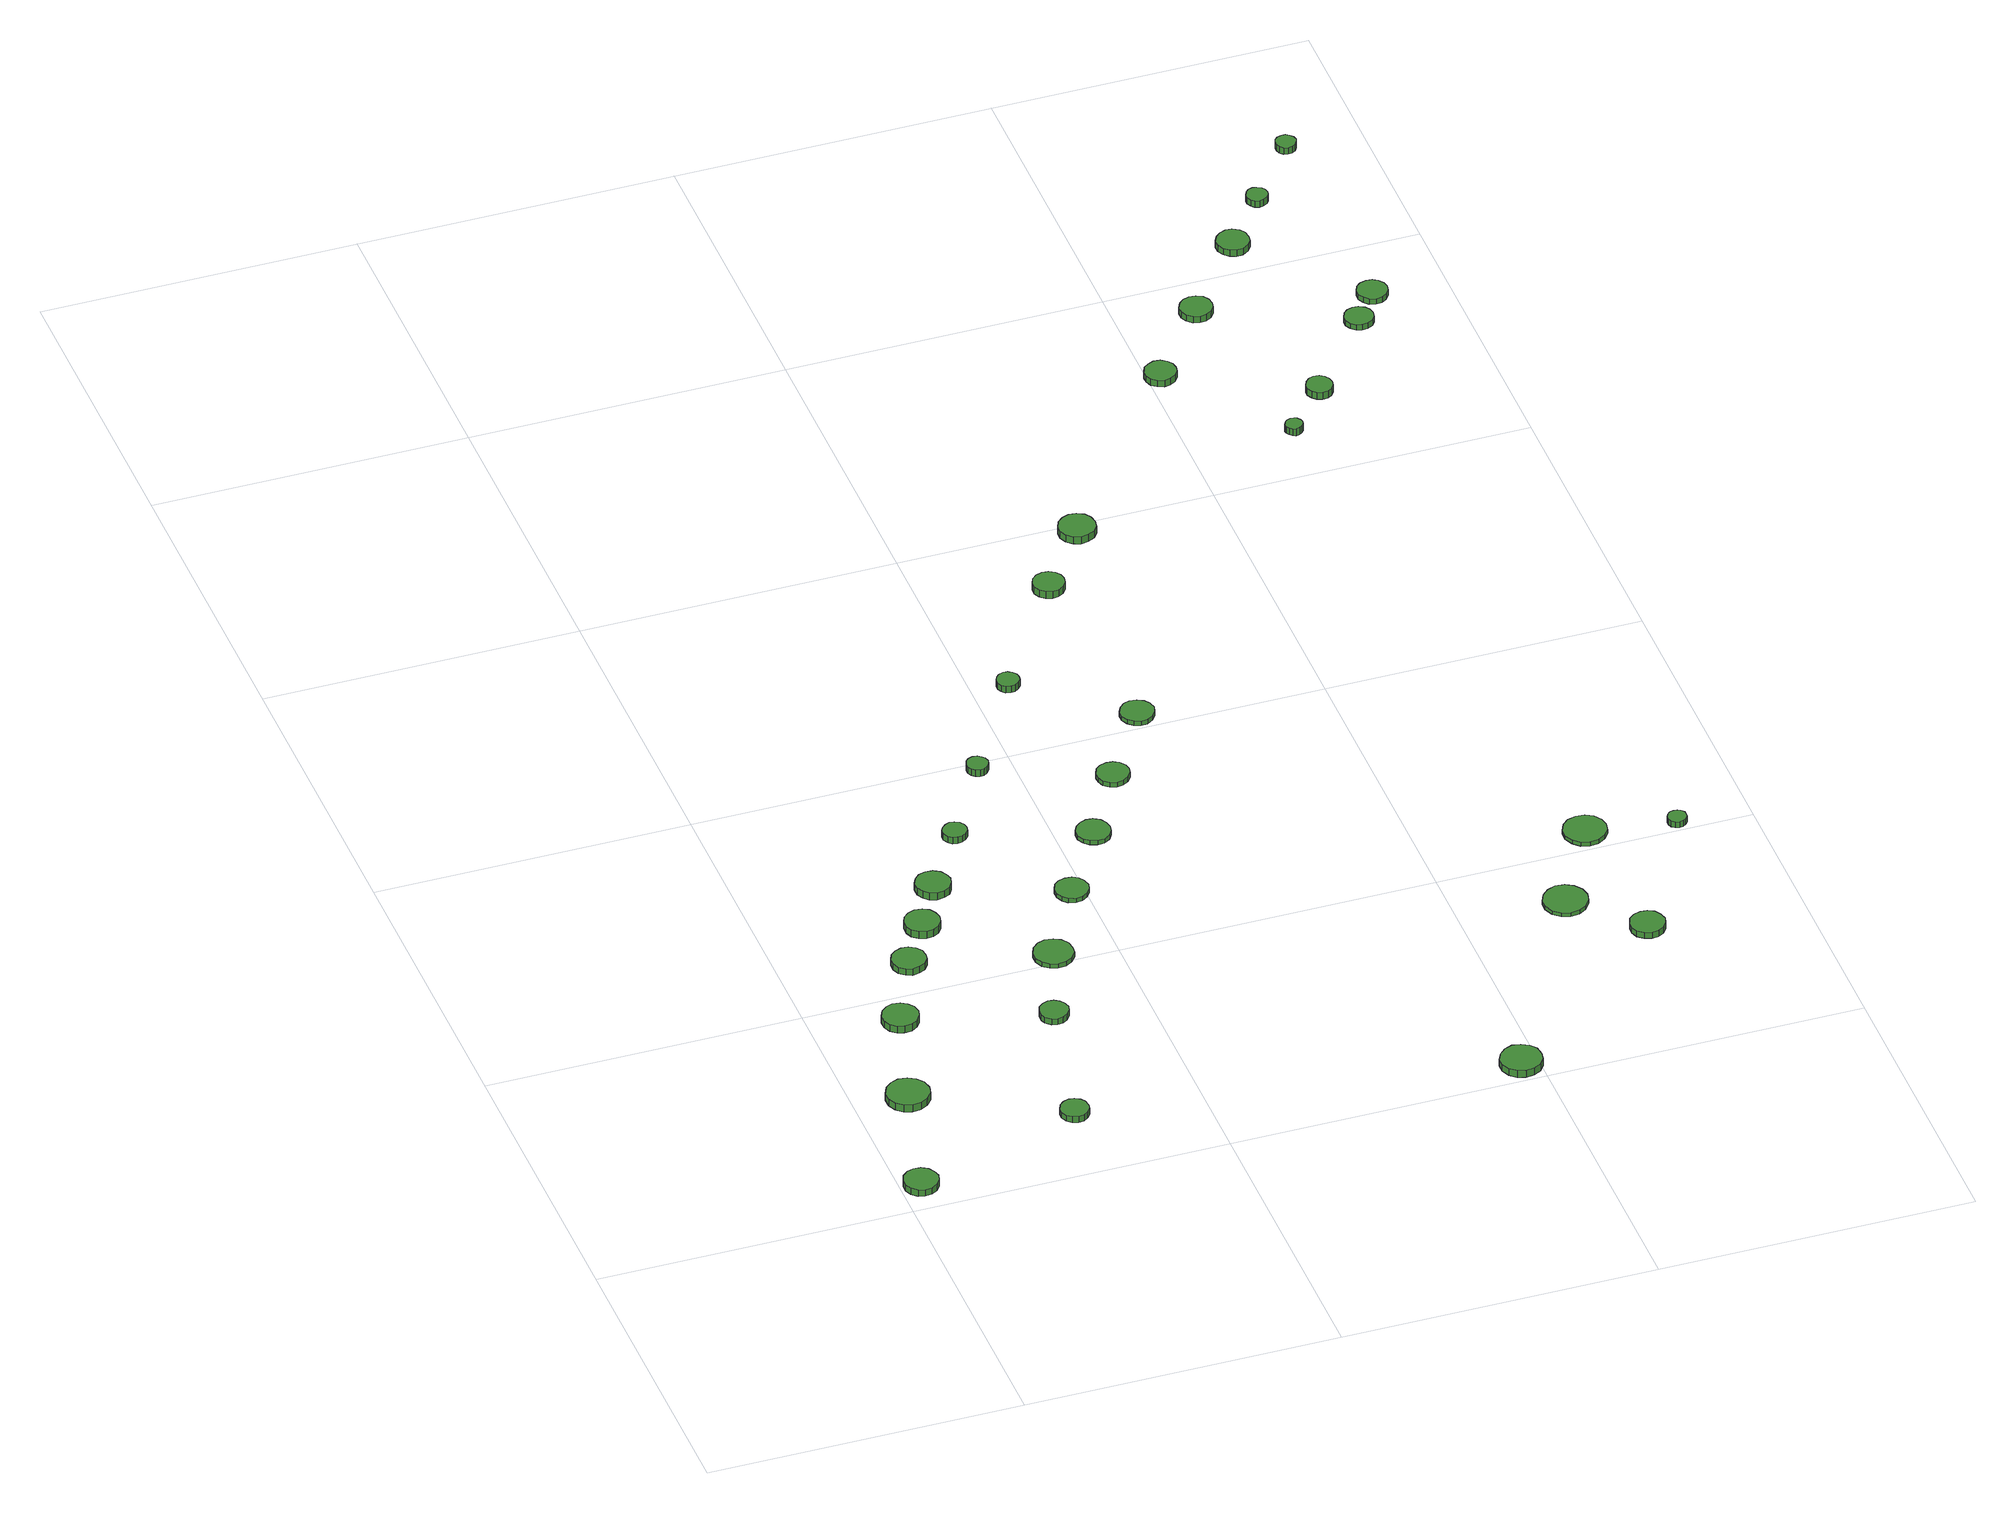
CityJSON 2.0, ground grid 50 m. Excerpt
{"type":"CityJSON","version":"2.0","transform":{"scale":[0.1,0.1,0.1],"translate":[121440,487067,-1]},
"CityObjects":{
"tree1":{"type":"SolitaryVegetationObject","attributes":{"function":"something"},"geometry":[{"type":"MultiSurface","lod":"1","boundaries":[[[0,1,2,3,4,5,6,7,8,9,10,11,12,13,14]],[[15,16,17,18,19,20,21,22,23,24,25,26,27,28,29]],[[0,29,28,1]],[[1,28,27,2]],[[2,27,26,3]],[[3,26,25,4]],[[4,25,24,5]],[[5,24,23,6]],[[6,23,22,7]],[[7,22,21,8]],[[8,21,20,9]],[[9,20,19,10]],[[10,19,18,11]],[[11,18,17,12]],[[12,17,16,13]],[[13,16,15,14]],[[14,15,29,0]]]}]},
"tree2":{"type":"SolitaryVegetationObject","attributes":{"function":"something"},"geometry":[{"type":"MultiSurface","lod":"1","boundaries":[[[30,31,32,33,34,35,36,37,38,39,40,41,42,43,44]],[[45,46,47,48,49,50,51,52,53,54,55,56,57,58,59]],[[30,59,58,31]],[[31,58,57,32]],[[32,57,56,33]],[[33,56,55,34]],[[34,55,54,35]],[[35,54,53,36]],[[36,53,52,37]],[[37,52,51,38]],[[38,51,50,39]],[[39,50,49,40]],[[40,49,48,41]],[[41,48,47,42]],[[42,47,46,43]],[[43,46,45,44]],[[44,45,59,30]]]}]},
"tree3":{"type":"SolitaryVegetationObject","attributes":{"function":"something"},"geometry":[{"type":"MultiSurface","lod":"1","boundaries":[[[60,61,62,63,64,65,66,67,68,69,70,71,72,73,74]],[[75,76,77,78,79,80,81,82,83,84,85,86,87,88,89]],[[60,89,88,61]],[[61,88,87,62]],[[62,87,86,63]],[[63,86,85,64]],[[64,85,84,65]],[[65,84,83,66]],[[66,83,82,67]],[[67,82,81,68]],[[68,81,80,69]],[[69,80,79,70]],[[70,79,78,71]],[[71,78,77,72]],[[72,77,76,73]],[[73,76,75,74]],[[74,75,89,60]]]}]},
"tree4":{"type":"SolitaryVegetationObject","attributes":{"function":"something"},"geometry":[{"type":"MultiSurface","lod":"1","boundaries":[[[90,91,92,93,94,95,96,97,98,99,100,101,102,103,104]],[[105,106,107,108,109,110,111,112,113,114,115,116,117,118,119]],[[90,119,118,91]],[[91,118,117,92]],[[92,117,116,93]],[[93,116,115,94]],[[94,115,114,95]],[[95,114,113,96]],[[96,113,112,97]],[[97,112,111,98]],[[98,111,110,99]],[[99,110,109,100]],[[100,109,108,101]],[[101,108,107,102]],[[102,107,106,103]],[[103,106,105,104]],[[104,105,119,90]]]}]},
"tree5":{"type":"SolitaryVegetationObject","attributes":{"function":"something"},"geometry":[{"type":"MultiSurface","lod":"1","boundaries":[[[120,121,122,123,124,125,126,127,128,129,130,131,132,133,134]],[[135,136,137,138,139,140,141,142,143,144,145,146,147,148,149]],[[120,149,148,121]],[[121,148,147,122]],[[122,147,146,123]],[[123,146,145,124]],[[124,145,144,125]],[[125,144,143,126]],[[126,143,142,127]],[[127,142,141,128]],[[128,141,140,129]],[[129,140,139,130]],[[130,139,138,131]],[[131,138,137,132]],[[132,137,136,133]],[[133,136,135,134]],[[134,135,149,120]]]}]},
"tree6":{"type":"SolitaryVegetationObject","attributes":{"function":"something"},"geometry":[{"type":"MultiSurface","lod":"1","boundaries":[[[150,151,152,153,154,155,156,157,158,159,160,161,162,163,164]],[[165,166,167,168,169,170,171,172,173,174,175,176,177,178,179]],[[150,179,178,151]],[[151,178,177,152]],[[152,177,176,153]],[[153,176,175,154]],[[154,175,174,155]],[[155,174,173,156]],[[156,173,172,157]],[[157,172,171,158]],[[158,171,170,159]],[[159,170,169,160]],[[160,169,168,161]],[[161,168,167,162]],[[162,167,166,163]],[[163,166,165,164]],[[164,165,179,150]]]}]},
"tree7":{"type":"SolitaryVegetationObject","attributes":{"function":"something"},"geometry":[{"type":"MultiSurface","lod":"1","boundaries":[[[180,181,182,183,184,185,186,187,188,189,190,191,192,193,194]],[[195,196,197,198,199,200,201,202,203,204,205,206,207,208,209]],[[180,209,208,181]],[[181,208,207,182]],[[182,207,206,183]],[[183,206,205,184]],[[184,205,204,185]],[[185,204,203,186]],[[186,203,202,187]],[[187,202,201,188]],[[188,201,200,189]],[[189,200,199,190]],[[190,199,198,191]],[[191,198,197,192]],[[192,197,196,193]],[[193,196,195,194]],[[194,195,209,180]]]}]},
"tree8":{"type":"SolitaryVegetationObject","attributes":{"function":"something"},"geometry":[{"type":"MultiSurface","lod":"1","boundaries":[[[210,211,212,213,214,215,216,217,218,219,220,221,222,223,224]],[[225,226,227,228,229,230,231,232,233,234,235,236,237,238,239]],[[210,239,238,211]],[[211,238,237,212]],[[212,237,236,213]],[[213,236,235,214]],[[214,235,234,215]],[[215,234,233,216]],[[216,233,232,217]],[[217,232,231,218]],[[218,231,230,219]],[[219,230,229,220]],[[220,229,228,221]],[[221,228,227,222]],[[222,227,226,223]],[[223,226,225,224]],[[224,225,239,210]]]}]},
"tree9":{"type":"SolitaryVegetationObject","attributes":{"function":"something"},"geometry":[{"type":"MultiSurface","lod":"1","boundaries":[[[240,241,242,243,244,245,246,247,248,249,250,251,252,253,254]],[[255,256,257,258,259,260,261,262,263,264,265,266,267,268,269]],[[240,269,268,241]],[[241,268,267,242]],[[242,267,266,243]],[[243,266,265,244]],[[244,265,264,245]],[[245,264,263,246]],[[246,263,262,247]],[[247,262,261,248]],[[248,261,260,249]],[[249,260,259,250]],[[250,259,258,251]],[[251,258,257,252]],[[252,257,256,253]],[[253,256,255,254]],[[254,255,269,240]]]}]},
"tree10":{"type":"SolitaryVegetationObject","attributes":{"function":"something"},"geometry":[{"type":"MultiSurface","lod":"1","boundaries":[[[270,271,272,273,274,275,276,277,278,279,280,281,282,283,284]],[[285,286,287,288,289,290,291,292,293,294,295,296,297,298,299]],[[270,299,298,271]],[[271,298,297,272]],[[272,297,296,273]],[[273,296,295,274]],[[274,295,294,275]],[[275,294,293,276]],[[276,293,292,277]],[[277,292,291,278]],[[278,291,290,279]],[[279,290,289,280]],[[280,289,288,281]],[[281,288,287,282]],[[282,287,286,283]],[[283,286,285,284]],[[284,285,299,270]]]}]},
"tree11":{"type":"SolitaryVegetationObject","attributes":{"function":"something"},"geometry":[{"type":"MultiSurface","lod":"1","boundaries":[[[300,301,302,303,304,305,306,307,308,309,310,311,312,313,314]],[[315,316,317,318,319,320,321,322,323,324,325,326,327,328,329]],[[300,329,328,301]],[[301,328,327,302]],[[302,327,326,303]],[[303,326,325,304]],[[304,325,324,305]],[[305,324,323,306]],[[306,323,322,307]],[[307,322,321,308]],[[308,321,320,309]],[[309,320,319,310]],[[310,319,318,311]],[[311,318,317,312]],[[312,317,316,313]],[[313,316,315,314]],[[314,315,329,300]]]}]},
"tree12":{"type":"SolitaryVegetationObject","attributes":{"function":"something"},"geometry":[{"type":"MultiSurface","lod":"1","boundaries":[[[330,331,332,333,334,335,336,337,338,339,340,341,342,343,344]],[[345,346,347,348,349,350,351,352,353,354,355,356,357,358,359]],[[330,359,358,331]],[[331,358,357,332]],[[332,357,356,333]],[[333,356,355,334]],[[334,355,354,335]],[[335,354,353,336]],[[336,353,352,337]],[[337,352,351,338]],[[338,351,350,339]],[[339,350,349,340]],[[340,349,348,341]],[[341,348,347,342]],[[342,347,346,343]],[[343,346,345,344]],[[344,345,359,330]]]}]},
"tree13":{"type":"SolitaryVegetationObject","attributes":{"function":"something"},"geometry":[{"type":"MultiSurface","lod":"1","boundaries":[[[360,361,362,363,364,365,366,367,368,369,370,371,372,373,374]],[[375,376,377,378,379,380,381,382,383,384,385,386,387,388,389]],[[360,389,388,361]],[[361,388,387,362]],[[362,387,386,363]],[[363,386,385,364]],[[364,385,384,365]],[[365,384,383,366]],[[366,383,382,367]],[[367,382,381,368]],[[368,381,380,369]],[[369,380,379,370]],[[370,379,378,371]],[[371,378,377,372]],[[372,377,376,373]],[[373,376,375,374]],[[374,375,389,360]]]}]},
"tree14":{"type":"SolitaryVegetationObject","attributes":{"function":"something"},"geometry":[{"type":"MultiSurface","lod":"1","boundaries":[[[390,391,392,393,394,395,396,397,398,399,400,401,402,403,404]],[[405,406,407,408,409,410,411,412,413,414,415,416,417,418,419]],[[390,419,418,391]],[[391,418,417,392]],[[392,417,416,393]],[[393,416,415,394]],[[394,415,414,395]],[[395,414,413,396]],[[396,413,412,397]],[[397,412,411,398]],[[398,411,410,399]],[[399,410,409,400]],[[400,409,408,401]],[[401,408,407,402]],[[402,407,406,403]],[[403,406,405,404]],[[404,405,419,390]]]}]},
"tree15":{"type":"SolitaryVegetationObject","attributes":{"function":"something"},"geometry":[{"type":"MultiSurface","lod":"1","boundaries":[[[420,421,422,423,424,425,426,427,428,429,430,431,432,433,434]],[[435,436,437,438,439,440,441,442,443,444,445,446,447,448,449]],[[420,449,448,421]],[[421,448,447,422]],[[422,447,446,423]],[[423,446,445,424]],[[424,445,444,425]],[[425,444,443,426]],[[426,443,442,427]],[[427,442,441,428]],[[428,441,440,429]],[[429,440,439,430]],[[430,439,438,431]],[[431,438,437,432]],[[432,437,436,433]],[[433,436,435,434]],[[434,435,449,420]]]}]},
"tree16":{"type":"SolitaryVegetationObject","attributes":{"function":"something"},"geometry":[{"type":"MultiSurface","lod":"1","boundaries":[[[450,451,452,453,454,455,456,457,458,459,460,461,462,463,464]],[[465,466,467,468,469,470,471,472,473,474,475,476,477,478,479]],[[450,479,478,451]],[[451,478,477,452]],[[452,477,476,453]],[[453,476,475,454]],[[454,475,474,455]],[[455,474,473,456]],[[456,473,472,457]],[[457,472,471,458]],[[458,471,470,459]],[[459,470,469,460]],[[460,469,468,461]],[[461,468,467,462]],[[462,467,466,463]],[[463,466,465,464]],[[464,465,479,450]]]}]},
"tree17":{"type":"SolitaryVegetationObject","attributes":{"function":"something"},"geometry":[{"type":"MultiSurface","lod":"1","boundaries":[[[480,481,482,483,484,485,486,487,488,489,490,491,492,493,494]],[[495,496,497,498,499,500,501,502,503,504,505,506,507,508,509]],[[480,509,508,481]],[[481,508,507,482]],[[482,507,506,483]],[[483,506,505,484]],[[484,505,504,485]],[[485,504,503,486]],[[486,503,502,487]],[[487,502,501,488]],[[488,501,500,489]],[[489,500,499,490]],[[490,499,498,491]],[[491,498,497,492]],[[492,497,496,493]],[[493,496,495,494]],[[494,495,509,480]]]}]},
"tree18":{"type":"SolitaryVegetationObject","attributes":{"function":"something"},"geometry":[{"type":"MultiSurface","lod":"1","boundaries":[[[510,511,512,513,514,515,516,517,518,519,520,521,522,523,524]],[[525,526,527,528,529,530,531,532,533,534,535,536,537,538,539]],[[510,539,538,511]],[[511,538,537,512]],[[512,537,536,513]],[[513,536,535,514]],[[514,535,534,515]],[[515,534,533,516]],[[516,533,532,517]],[[517,532,531,518]],[[518,531,530,519]],[[519,530,529,520]],[[520,529,528,521]],[[521,528,527,522]],[[522,527,526,523]],[[523,526,525,524]],[[524,525,539,510]]]}]},
"tree19":{"type":"SolitaryVegetationObject","attributes":{"function":"something"},"geometry":[{"type":"MultiSurface","lod":"1","boundaries":[[[540,541,542,543,544,545,546,547,548,549,550,551,552,553,554]],[[555,556,557,558,559,560,561,562,563,564,565,566,567,568,569]],[[540,569,568,541]],[[541,568,567,542]],[[542,567,566,543]],[[543,566,565,544]],[[544,565,564,545]],[[545,564,563,546]],[[546,563,562,547]],[[547,562,561,548]],[[548,561,560,549]],[[549,560,559,550]],[[550,559,558,551]],[[551,558,557,552]],[[552,557,556,553]],[[553,556,555,554]],[[554,555,569,540]]]}]},
"tree20":{"type":"SolitaryVegetationObject","attributes":{"function":"something"},"geometry":[{"type":"MultiSurface","lod":"1","boundaries":[[[570,571,572,573,574,575,576,577,578,579,580,581,582,583,584]],[[585,586,587,588,589,590,591,592,593,594,595,596,597,598,599]],[[570,599,598,571]],[[571,598,597,572]],[[572,597,596,573]],[[573,596,595,574]],[[574,595,594,575]],[[575,594,593,576]],[[576,593,592,577]],[[577,592,591,578]],[[578,591,590,579]],[[579,590,589,580]],[[580,589,588,581]],[[581,588,587,582]],[[582,587,586,583]],[[583,586,585,584]],[[584,585,599,570]]]}]},
"tree21":{"type":"SolitaryVegetationObject","attributes":{"function":"something"},"geometry":[{"type":"MultiSurface","lod":"1","boundaries":[[[600,601,602,603,604,605,606,607,608,609,610,611,612,613,614]],[[615,616,617,618,619,620,621,622,623,624,625,626,627,628,629]],[[600,629,628,601]],[[601,628,627,602]],[[602,627,626,603]],[[603,626,625,604]],[[604,625,624,605]],[[605,624,623,606]],[[606,623,622,607]],[[607,622,621,608]],[[608,621,620,609]],[[609,620,619,610]],[[610,619,618,611]],[[611,618,617,612]],[[612,617,616,613]],[[613,616,615,614]],[[614,615,629,600]]]}]},
"tree22":{"type":"SolitaryVegetationObject","attributes":{"function":"something"},"geometry":[{"type":"MultiSurface","lod":"1","boundaries":[[[630,631,632,633,634,635,636,637,638,639,640,641,642,643,644]],[[645,646,647,648,649,650,651,652,653,654,655,656,657,658,659]],[[630,659,658,631]],[[631,658,657,632]],[[632,657,656,633]],[[633,656,655,634]],[[634,655,654,635]],[[635,654,653,636]],[[636,653,652,637]],[[637,652,651,638]],[[638,651,650,639]],[[639,650,649,640]],[[640,649,648,641]],[[641,648,647,642]],[[642,647,646,643]],[[643,646,645,644]],[[644,645,659,630]]]}]},
"tree23":{"type":"SolitaryVegetationObject","attributes":{"function":"something"},"geometry":[{"type":"MultiSurface","lod":"1","boundaries":[[[660,661,662,663,664,665,666,667,668,669,670,671,672,673,674]],[[675,676,677,678,679,680,681,682,683,684,685,686,687,688,689]],[[660,689,688,661]],[[661,688,687,662]],[[662,687,686,663]],[[663,686,685,664]],[[664,685,684,665]],[[665,684,683,666]],[[666,683,682,667]],[[667,682,681,668]],[[668,681,680,669]],[[669,680,679,670]],[[670,679,678,671]],[[671,678,677,672]],[[672,677,676,673]],[[673,676,675,674]],[[674,675,689,660]]]}]},
"tree24":{"type":"SolitaryVegetationObject","attributes":{"function":"something"},"geometry":[{"type":"MultiSurface","lod":"1","boundaries":[[[690,691,692,693,694,695,696,697,698,699,700,701,702,703,704]],[[705,706,707,708,709,710,711,712,713,714,715,716,717,718,719]],[[690,719,718,691]],[[691,718,717,692]],[[692,717,716,693]],[[693,716,715,694]],[[694,715,714,695]],[[695,714,713,696]],[[696,713,712,697]],[[697,712,711,698]],[[698,711,710,699]],[[699,710,709,700]],[[700,709,708,701]],[[701,708,707,702]],[[702,707,706,703]],[[703,706,705,704]],[[704,705,719,690]]]}]},
"tree25":{"type":"SolitaryVegetationObject","attributes":{"function":"something"},"geometry":[{"type":"MultiSurface","lod":"1","boundaries":[[[720,721,722,723,724,725,726,727,728,729,730,731,732,733,734]],[[735,736,737,738,739,740,741,742,743,744,745,746,747,748,749]],[[720,749,748,721]],[[721,748,747,722]],[[722,747,746,723]],[[723,746,745,724]],[[724,745,744,725]],[[725,744,743,726]],[[726,743,742,727]],[[727,742,741,728]],[[728,741,740,729]],[[729,740,739,730]],[[730,739,738,731]],[[731,738,737,732]],[[732,737,736,733]],[[733,736,735,734]],[[734,735,749,720]]]}]},
"tree26":{"type":"SolitaryVegetationObject","attributes":{"function":"something"},"geometry":[{"type":"MultiSurface","lod":"1","boundaries":[[[750,751,752,753,754,755,756,757,758,759,760,761,762,763,764]],[[765,766,767,768,769,770,771,772,773,774,775,776,777,778,779]],[[750,779,778,751]],[[751,778,777,752]],[[752,777,776,753]],[[753,776,775,754]],[[754,775,774,755]],[[755,774,773,756]],[[756,773,772,757]],[[757,772,771,758]],[[758,771,770,759]],[[759,770,769,760]],[[760,769,768,761]],[[761,768,767,762]],[[762,767,766,763]],[[763,766,765,764]],[[764,765,779,750]]]}]},
"tree27":{"type":"SolitaryVegetationObject","attributes":{"function":"something"},"geometry":[{"type":"MultiSurface","lod":"1","boundaries":[[[780,781,782,783,784,785,786,787,788,789,790,791,792,793,794]],[[795,796,797,798,799,800,801,802,803,804,805,806,807,808,809]],[[780,809,808,781]],[[781,808,807,782]],[[782,807,806,783]],[[783,806,805,784]],[[784,805,804,785]],[[785,804,803,786]],[[786,803,802,787]],[[787,802,801,788]],[[788,801,800,789]],[[789,800,799,790]],[[790,799,798,791]],[[791,798,797,792]],[[792,797,796,793]],[[793,796,795,794]],[[794,795,809,780]]]}]},
"tree28":{"type":"SolitaryVegetationObject","attributes":{"function":"something"},"geometry":[{"type":"MultiSurface","lod":"1","boundaries":[[[810,811,812,813,814,815,816,817,818,819,820,821,822,823,824]],[[825,826,827,828,829,830,831,832,833,834,835,836,837,838,839]],[[810,839,838,811]],[[811,838,837,812]],[[812,837,836,813]],[[813,836,835,814]],[[814,835,834,815]],[[815,834,833,816]],[[816,833,832,817]],[[817,832,831,818]],[[818,831,830,819]],[[819,830,829,820]],[[820,829,828,821]],[[821,828,827,822]],[[822,827,826,823]],[[823,826,825,824]],[[824,825,839,810]]]}]},
"tree29":{"type":"SolitaryVegetationObject","attributes":{"function":"something"},"geometry":[{"type":"MultiSurface","lod":"1","boundaries":[[[840,841,842,843,844,845,846,847,848,849,850,851,852,853,854]],[[855,856,857,858,859,860,861,862,863,864,865,866,867,868,869]],[[840,869,868,841]],[[841,868,867,842]],[[842,867,866,843]],[[843,866,865,844]],[[844,865,864,845]],[[845,864,863,846]],[[846,863,862,847]],[[847,862,861,848]],[[848,861,860,849]],[[849,860,859,850]],[[850,859,858,851]],[[851,858,857,852]],[[852,857,856,853]],[[853,856,855,854]],[[854,855,869,840]]]}]},
"tree30":{"type":"SolitaryVegetationObject","attributes":{"function":"something"},"geometry":[{"type":"MultiSurface","lod":"1","boundaries":[[[870,871,872,873,874,875,876,877,878,879,880,881,882,883,884]],[[885,886,887,888,889,890,891,892,893,894,895,896,897,898,899]],[[870,899,898,871]],[[871,898,897,872]],[[872,897,896,873]],[[873,896,895,874]],[[874,895,894,875]],[[875,894,893,876]],[[876,893,892,877]],[[877,892,891,878]],[[878,891,890,879]],[[879,890,889,880]],[[880,889,888,881]],[[881,888,887,882]],[[882,887,886,883]],[[883,886,885,884]],[[884,885,899,870]]]}]},
"tree31":{"type":"SolitaryVegetationObject","attributes":{"function":"something"},"geometry":[{"type":"MultiSurface","lod":"1","boundaries":[[[900,901,902,903,904,905,906,907,908,909,910,911,912,913,914]],[[915,916,917,918,919,920,921,922,923,924,925,926,927,928,929]],[[900,929,928,901]],[[901,928,927,902]],[[902,927,926,903]],[[903,926,925,904]],[[904,925,924,905]],[[905,924,923,906]],[[906,923,922,907]],[[907,922,921,908]],[[908,921,920,909]],[[909,920,919,910]],[[910,919,918,911]],[[911,918,917,912]],[[912,917,916,913]],[[913,916,915,914]],[[914,915,929,900]]]}]},
"tree32":{"type":"SolitaryVegetationObject","attributes":{"function":"something"},"geometry":[{"type":"MultiSurface","lod":"1","boundaries":[[[930,931,932,933,934,935,936,937,938,939,940,941,942,943,944]],[[945,946,947,948,949,950,951,952,953,954,955,956,957,958,959]],[[930,959,958,931]],[[931,958,957,932]],[[932,957,956,933]],[[933,956,955,934]],[[934,955,954,935]],[[935,954,953,936]],[[936,953,952,937]],[[937,952,951,938]],[[938,951,950,939]],[[939,950,949,940]],[[940,949,948,941]],[[941,948,947,942]],[[942,947,946,943]],[[943,946,945,944]],[[944,945,959,930]]]}]}
},
"vertices":[
[60,57,18],[57,68,18],[51,77,18],[41,83,18],[29,84,18],[19,81,18],[10,73,18],[6,63,18],[6,51,18],[10,41,18],[19,33,18],[29,30,18],[41,31,18],[51,37,18],[57,46,18],[57,46,6],[51,37,6],[41,31,6],[29,30,6],[19,33,6],[10,41,6],[6,51,6],[6,63,6],[10,73,6],[19,81,6],[29,84,6],[41,83,6],[51,77,6],[57,68,6],[60,57,6],
[116,258,23],[113,272,23],[104,283,23],[92,290,23],[78,292,23],[65,287,23],[55,278,23],[49,265,23],[49,251,23],[55,238,23],[65,229,23],[78,225,23],[92,226,23],[104,233,23],[113,244,23],[113,244,10],[104,233,10],[92,226,10],[78,225,10],[65,229,10],[55,238,10],[49,251,10],[49,265,10],[55,278,10],[65,287,10],[78,292,10],[92,290,10],[104,283,10],[113,272,10],[116,258,10],
[163,440,22],[160,452,22],[153,461,22],[143,467,22],[131,469,22],[120,465,22],[111,457,22],[106,446,22],[106,434,22],[111,423,22],[120,415,22],[131,412,22],[143,413,22],[153,419,22],[160,429,22],[160,429,9],[153,419,9],[143,413,9],[131,412,9],[120,415,9],[111,423,9],[106,434,9],[106,446,9],[111,457,9],[120,465,9],[131,469,9],[143,467,9],[153,461,9],[160,452,9],[163,440,9],
[328,146,17],[326,156,17],[321,163,17],[313,168,17],[304,169,17],[295,166,17],[288,160,17],[284,151,17],[284,142,17],[288,133,17],[295,127,17],[304,124,17],[313,125,17],[321,130,17],[326,137,17],[326,137,6],[321,130,6],[313,125,6],[304,124,6],[295,127,6],[288,133,6],[284,142,6],[284,151,6],[288,160,6],[295,166,6],[304,169,6],[313,168,6],[321,163,6],[326,156,6],[328,146,6],
[220,571,18],[218,582,18],[211,591,18],[201,597,18],[190,598,18],[180,594,18],[171,587,18],[167,577,18],[167,566,18],[171,555,18],[180,548,18],[190,544,18],[201,546,18],[211,551,18],[218,560,18],[218,560,6],[211,551,6],[201,546,6],[190,544,6],[180,548,6],[171,555,6],[167,566,6],[167,577,6],[171,587,6],[180,594,6],[190,598,6],[201,597,6],[211,591,6],[218,582,6],[220,571,6],
[270,650,19],[267,661,19],[261,671,19],[251,676,19],[239,678,19],[228,674,19],[219,666,19],[215,656,19],[215,644,19],[219,633,19],[228,626,19],[239,622,19],[251,623,19],[261,629,19],[267,638,19],[267,638,6],[261,629,6],[251,623,6],[239,622,6],[228,626,6],[219,633,6],[215,644,6],[215,656,6],[219,666,6],[228,674,6],[239,678,6],[251,676,6],[261,671,6],[267,661,6],[270,650,6],
[379,382,17],[377,391,17],[371,399,17],[363,404,17],[354,405,17],[345,402,17],[337,395,17],[334,387,17],[334,377,17],[337,369,17],[345,362,17],[354,359,17],[363,360,17],[371,365,17],[377,373,17],[377,373,6],[371,365,6],[363,360,6],[354,359,6],[345,362,6],[337,369,6],[334,377,6],[334,387,6],[337,395,6],[345,402,6],[354,405,6],[363,404,6],[371,399,6],[377,391,6],[379,382,6],
[316,733,19],[313,744,19],[307,753,19],[297,759,19],[285,760,19],[274,757,19],[266,749,19],[261,739,19],[261,727,19],[266,717,19],[274,709,19],[285,705,19],[297,707,19],[307,712,19],[313,722,19],[313,722,6],[307,712,6],[297,707,6],[285,705,6],[274,709,6],[266,717,6],[261,727,6],[261,739,6],[266,749,6],[274,757,6],[285,760,6],[297,759,6],[307,753,6],[313,744,6],[316,733,6],
[434,520,14],[432,532,14],[424,543,14],[413,549,14],[400,551,14],[388,547,14],[378,538,14],[373,526,14],[373,513,14],[378,501,14],[388,493,14],[400,489,14],[413,490,14],[424,496,14],[432,507,14],[432,507,6],[424,496,6],[413,490,6],[400,489,6],[388,493,6],[378,501,6],[373,513,6],[373,526,6],[378,538,6],[388,547,6],[400,551,6],[413,549,6],[424,543,6],[432,532,6],[434,520,6],
[380,844,18],[379,851,18],[374,858,18],[367,862,18],[359,863,18],[352,860,18],[346,855,18],[342,848,18],[342,840,18],[346,832,18],[352,827,18],[359,825,18],[367,826,18],[374,830,18],[379,836,18],[379,836,6],[374,830,6],[367,826,6],[359,825,6],[352,827,6],[346,832,6],[342,840,6],[342,848,6],[346,855,6],[352,860,6],[359,863,6],[367,862,6],[374,858,6],[379,851,6],[380,844,6],
[507,657,14],[504,668,14],[498,677,14],[489,682,14],[478,683,14],[467,680,14],[459,673,14],[455,663,14],[455,652,14],[459,642,14],[467,634,14],[478,631,14],[489,632,14],[498,638,14],[504,646,14],[504,646,6],[498,638,6],[489,632,6],[478,631,6],[467,634,6],[459,642,6],[455,652,6],[455,663,6],[459,673,6],[467,680,6],[478,683,6],[489,682,6],[498,677,6],[504,668,6],[507,657,6],
[464,986,18],[462,993,18],[458,998,18],[452,1002,18],[445,1003,18],[438,1001,18],[433,996,18],[430,989,18],[430,982,18],[433,975,18],[438,971,18],[445,968,18],[452,969,18],[458,973,18],[462,979,18],[462,979,6],[458,973,6],[452,969,6],[445,968,6],[438,971,6],[433,975,6],[430,982,6],[430,989,6],[433,996,6],[438,1001,6],[445,1003,6],[452,1002,6],[458,998,6],[462,993,6],[464,986,6],
[584,780,14],[582,791,14],[576,800,14],[566,806,14],[555,807,14],[544,803,14],[536,796,14],[531,786,14],[531,774,14],[536,764,14],[544,757,14],[555,753,14],[566,754,14],[576,760,14],[582,769,14],[582,769,6],[576,760,6],[566,754,6],[555,753,6],[544,757,6],[536,764,6],[531,774,6],[531,786,6],[536,796,6],[544,803,6],[555,807,6],[566,806,6],[576,800,6],[582,791,6],[584,780,6],
[657,902,15],[655,912,15],[648,921,15],[639,926,15],[629,927,15],[618,924,15],[610,917,15],[606,907,15],[606,897,15],[610,887,15],[618,880,15],[629,876,15],[639,878,15],[648,883,15],[655,892,15],[655,892,6],[648,883,6],[639,878,6],[629,876,6],[618,880,6],[610,887,6],[606,897,6],[606,907,6],[610,917,6],[618,924,6],[629,927,6],[639,926,6],[648,921,6],[655,912,6],[657,902,6],
[575,1164,18],[574,1171,18],[569,1177,18],[563,1181,18],[556,1182,18],[548,1179,18],[543,1174,18],[540,1168,18],[540,1160,18],[543,1153,18],[548,1148,18],[556,1146,18],[563,1147,18],[569,1151,18],[574,1157,18],[574,1157,6],[569,1151,6],[563,1147,6],[556,1146,6],[548,1148,6],[543,1153,6],[540,1160,6],[540,1168,6],[543,1174,6],[548,1179,6],[556,1182,6],[563,1181,6],[569,1177,6],[574,1171,6],[575,1164,6],
[1004,38,20],[1002,52,20],[994,62,20],[982,69,20],[969,71,20],[956,66,20],[946,57,20],[940,45,20],[940,32,20],[946,19,20],[956,10,20],[969,6,20],[982,8,20],[994,14,20],[1002,25,20],[1002,25,7],[994,14,7],[982,8,7],[969,6,7],[956,10,7],[946,19,7],[940,32,7],[940,45,7],[946,57,7],[956,66,7],[969,71,7],[982,69,7],[994,62,7],[1002,52,7],[1004,38,7],
[742,1033,14],[739,1044,14],[733,1052,14],[723,1058,14],[712,1059,14],[702,1056,14],[694,1048,14],[689,1038,14],[689,1027,14],[694,1017,14],[702,1010,14],[712,1006,14],[723,1007,14],[733,1013,14],[739,1022,14],[739,1022,6],[733,1013,6],[723,1007,6],[712,1006,6],[702,1010,6],[694,1017,6],[689,1027,6],[689,1038,6],[694,1048,6],[702,1056,6],[712,1059,6],[723,1058,6],[733,1052,6],[739,1044,6],[742,1033,6],
[717,1366,20],[715,1376,20],[709,1384,20],[700,1389,20],[690,1390,20],[680,1387,20],[672,1380,20],[668,1371,20],[668,1360,20],[672,1351,20],[680,1344,20],[690,1341,20],[700,1342,20],[709,1347,20],[715,1355,20],[715,1355,7],[709,1347,7],[700,1342,7],[690,1341,7],[680,1344,7],[672,1351,7],[668,1360,7],[668,1371,7],[672,1380,7],[680,1387,7],[690,1390,7],[700,1389,7],[709,1384,7],[715,1376,7],[717,1366,7],
[804,1475,25],[802,1487,25],[795,1497,25],[784,1503,25],[772,1504,25],[761,1500,25],[752,1492,25],[747,1481,25],[747,1469,25],[752,1458,25],[761,1450,25],[772,1446,25],[784,1448,25],[795,1454,25],[802,1463,25],[802,1463,12],[795,1454,12],[784,1448,12],[772,1446,12],[761,1450,12],[752,1458,12],[747,1469,12],[747,1481,12],[752,1492,12],[761,1500,12],[772,1504,12],[784,1503,12],[795,1497,12],[802,1487,12],[804,1475,12],
[1200,390,13],[1197,404,13],[1188,416,13],[1176,423,13],[1161,425,13],[1148,420,13],[1137,410,13],[1131,397,13],[1131,383,13],[1137,369,13],[1148,360,13],[1161,355,13],[1176,357,13],[1188,364,13],[1197,376,13],[1197,376,6],[1188,364,6],[1176,357,6],[1161,355,6],[1148,360,6],[1137,369,6],[1131,383,6],[1131,397,6],[1137,410,6],[1148,420,6],[1161,425,6],[1176,423,6],[1188,416,6],[1197,404,6],[1200,390,6],
[1288,292,17],[1285,303,17],[1279,313,17],[1269,318,17],[1258,319,17],[1247,316,17],[1238,308,17],[1234,298,17],[1234,287,17],[1238,276,17],[1247,269,17],[1258,265,17],[1269,266,17],[1279,272,17],[1285,281,17],[1285,281,6],[1279,272,6],[1269,266,6],[1258,265,6],[1247,269,6],[1238,276,6],[1234,287,6],[1234,298,6],[1238,308,6],[1247,316,6],[1258,319,6],[1269,318,6],[1279,313,6],[1285,303,6],[1288,292,6],
[1283,542,13],[1280,555,13],[1272,567,13],[1260,574,13],[1246,575,13],[1232,571,13],[1222,562,13],[1216,549,13],[1216,535,13],[1222,522,13],[1232,512,13],[1246,508,13],[1260,510,13],[1272,517,13],[1280,528,13],[1280,528,6],[1272,517,6],[1260,510,6],[1246,508,6],[1232,512,6],[1222,522,6],[1216,535,6],[1216,549,6],[1222,562,6],[1232,571,6],[1246,575,6],[1260,574,6],[1272,567,6],[1280,555,6],[1283,542,6],
[1402,521,17],[1401,527,17],[1397,532,17],[1392,535,17],[1386,535,17],[1380,534,17],[1375,529,17],[1373,524,17],[1373,518,17],[1375,512,17],[1380,508,17],[1386,506,17],[1392,507,17],[1397,510,17],[1401,515,17],[1401,515,6],[1397,510,6],[1392,507,6],[1386,506,6],[1380,508,6],[1375,512,6],[1373,518,6],[1373,524,6],[1375,529,6],[1380,534,6],[1386,535,6],[1392,535,6],[1397,532,6],[1401,527,6],[1402,521,6],
[1044,1795,21],[1042,1805,21],[1036,1813,21],[1027,1819,21],[1017,1820,21],[1007,1816,21],[999,1810,21],[995,1800,21],[995,1790,21],[999,1780,21],[1007,1774,21],[1017,1770,21],[1027,1772,21],[1036,1777,21],[1042,1785,21],[1042,1785,9],[1036,1777,9],[1027,1772,9],[1017,1770,9],[1007,1774,9],[999,1780,9],[995,1790,9],[995,1800,9],[999,1810,9],[1007,1816,9],[1017,1820,9],[1027,1819,9],[1036,1813,9],[1042,1805,9],[1044,1795,9],
[1176,1603,25],[1175,1608,25],[1171,1613,25],[1167,1615,25],[1161,1616,25],[1156,1614,25],[1152,1611,25],[1149,1605,25],[1149,1600,25],[1152,1595,25],[1156,1591,25],[1161,1589,25],[1167,1590,25],[1171,1593,25],[1175,1597,25],[1175,1597,12],[1171,1593,12],[1167,1590,12],[1161,1589,12],[1156,1591,12],[1152,1595,12],[1149,1600,12],[1149,1605,12],[1152,1611,12],[1156,1614,12],[1161,1616,12],[1167,1615,12],[1171,1613,12],[1175,1608,12],[1176,1603,12],
[1148,1929,18],[1146,1939,18],[1140,1948,18],[1130,1953,18],[1120,1954,18],[1110,1951,18],[1102,1944,18],[1097,1934,18],[1097,1924,18],[1102,1914,18],[1110,1907,18],[1120,1904,18],[1130,1905,18],[1140,1910,18],[1146,1919,18],[1146,1919,6],[1140,1910,6],[1130,1905,6],[1120,1904,6],[1110,1907,6],[1102,1914,6],[1097,1924,6],[1097,1934,6],[1102,1944,6],[1110,1951,6],[1120,1954,6],[1130,1953,6],[1140,1948,6],[1146,1939,6],[1148,1929,6],
[1253,1688,19],[1251,1696,19],[1246,1703,19],[1239,1708,19],[1230,1709,19],[1222,1706,19],[1216,1700,19],[1212,1692,19],[1212,1684,19],[1216,1676,19],[1222,1670,19],[1230,1667,19],[1239,1668,19],[1246,1672,19],[1251,1679,19],[1251,1679,6],[1246,1672,6],[1239,1668,6],[1230,1667,6],[1222,1670,6],[1216,1676,6],[1212,1684,6],[1212,1692,6],[1216,1700,6],[1222,1706,6],[1230,1709,6],[1239,1708,6],[1246,1703,6],[1251,1696,6],[1253,1688,6],
[1253,2064,18],[1251,2075,18],[1245,2083,18],[1235,2089,18],[1225,2090,18],[1215,2086,18],[1207,2079,18],[1202,2069,18],[1202,2059,18],[1207,2049,18],[1215,2042,18],[1225,2038,18],[1235,2039,18],[1245,2045,18],[1251,2053,18],[1251,2053,6],[1245,2045,6],[1235,2039,6],[1225,2038,6],[1215,2042,6],[1207,2049,6],[1202,2059,6],[1202,2069,6],[1207,2079,6],[1215,2086,6],[1225,2090,6],[1235,2089,6],[1245,2083,6],[1251,2075,6],[1253,2064,6],
[1367,1830,16],[1365,1839,16],[1360,1846,16],[1351,1851,16],[1342,1852,16],[1333,1849,16],[1326,1843,16],[1322,1834,16],[1322,1825,16],[1326,1816,16],[1333,1810,16],[1342,1807,16],[1351,1808,16],[1360,1813,16],[1365,1820,16],[1365,1820,6],[1360,1813,6],[1351,1808,6],[1342,1807,6],[1333,1810,6],[1326,1816,6],[1322,1825,6],[1322,1834,6],[1326,1843,6],[1333,1849,6],[1342,1852,6],[1351,1851,6],[1360,1846,6],[1365,1839,6],[1367,1830,6],
[1315,2157,18],[1314,2164,18],[1310,2169,18],[1303,2173,18],[1297,2174,18],[1290,2172,18],[1285,2167,18],[1282,2160,18],[1282,2154,18],[1285,2147,18],[1290,2142,18],[1297,2140,18],[1303,2141,18],[1310,2145,18],[1314,2150,18],[1314,2150,6],[1310,2145,6],[1303,2141,6],[1297,2140,6],[1290,2142,6],[1285,2147,6],[1282,2154,6],[1282,2160,6],[1285,2167,6],[1290,2172,6],[1297,2174,6],[1303,2173,6],[1310,2169,6],[1314,2164,6],[1315,2157,6],
[1408,1884,16],[1406,1893,16],[1400,1901,16],[1392,1906,16],[1382,1907,16],[1372,1904,16],[1365,1898,16],[1361,1889,16],[1361,1879,16],[1365,1870,16],[1372,1863,16],[1382,1860,16],[1392,1861,16],[1400,1866,16],[1406,1874,16],[1406,1874,6],[1400,1866,6],[1392,1861,6],[1382,1860,6],[1372,1863,6],[1365,1870,6],[1361,1879,6],[1361,1889,6],[1365,1898,6],[1372,1904,6],[1382,1907,6],[1392,1906,6],[1400,1901,6],[1406,1893,6],[1408,1884,6],
[1398,2264,18],[1396,2271,18],[1392,2276,18],[1386,2280,18],[1380,2280,18],[1373,2278,18],[1368,2274,18],[1366,2268,18],[1366,2261,18],[1368,2255,18],[1373,2250,18],[1380,2248,18],[1386,2249,18],[1392,2252,18],[1396,2258,18],[1396,2258,6],[1392,2252,6],[1386,2249,6],[1380,2248,6],[1373,2250,6],[1368,2255,6],[1366,2261,6],[1366,2268,6],[1368,2274,6],[1373,2278,6],[1380,2280,6],[1386,2280,6],[1392,2276,6],[1396,2271,6],[1398,2264,6]
]}
